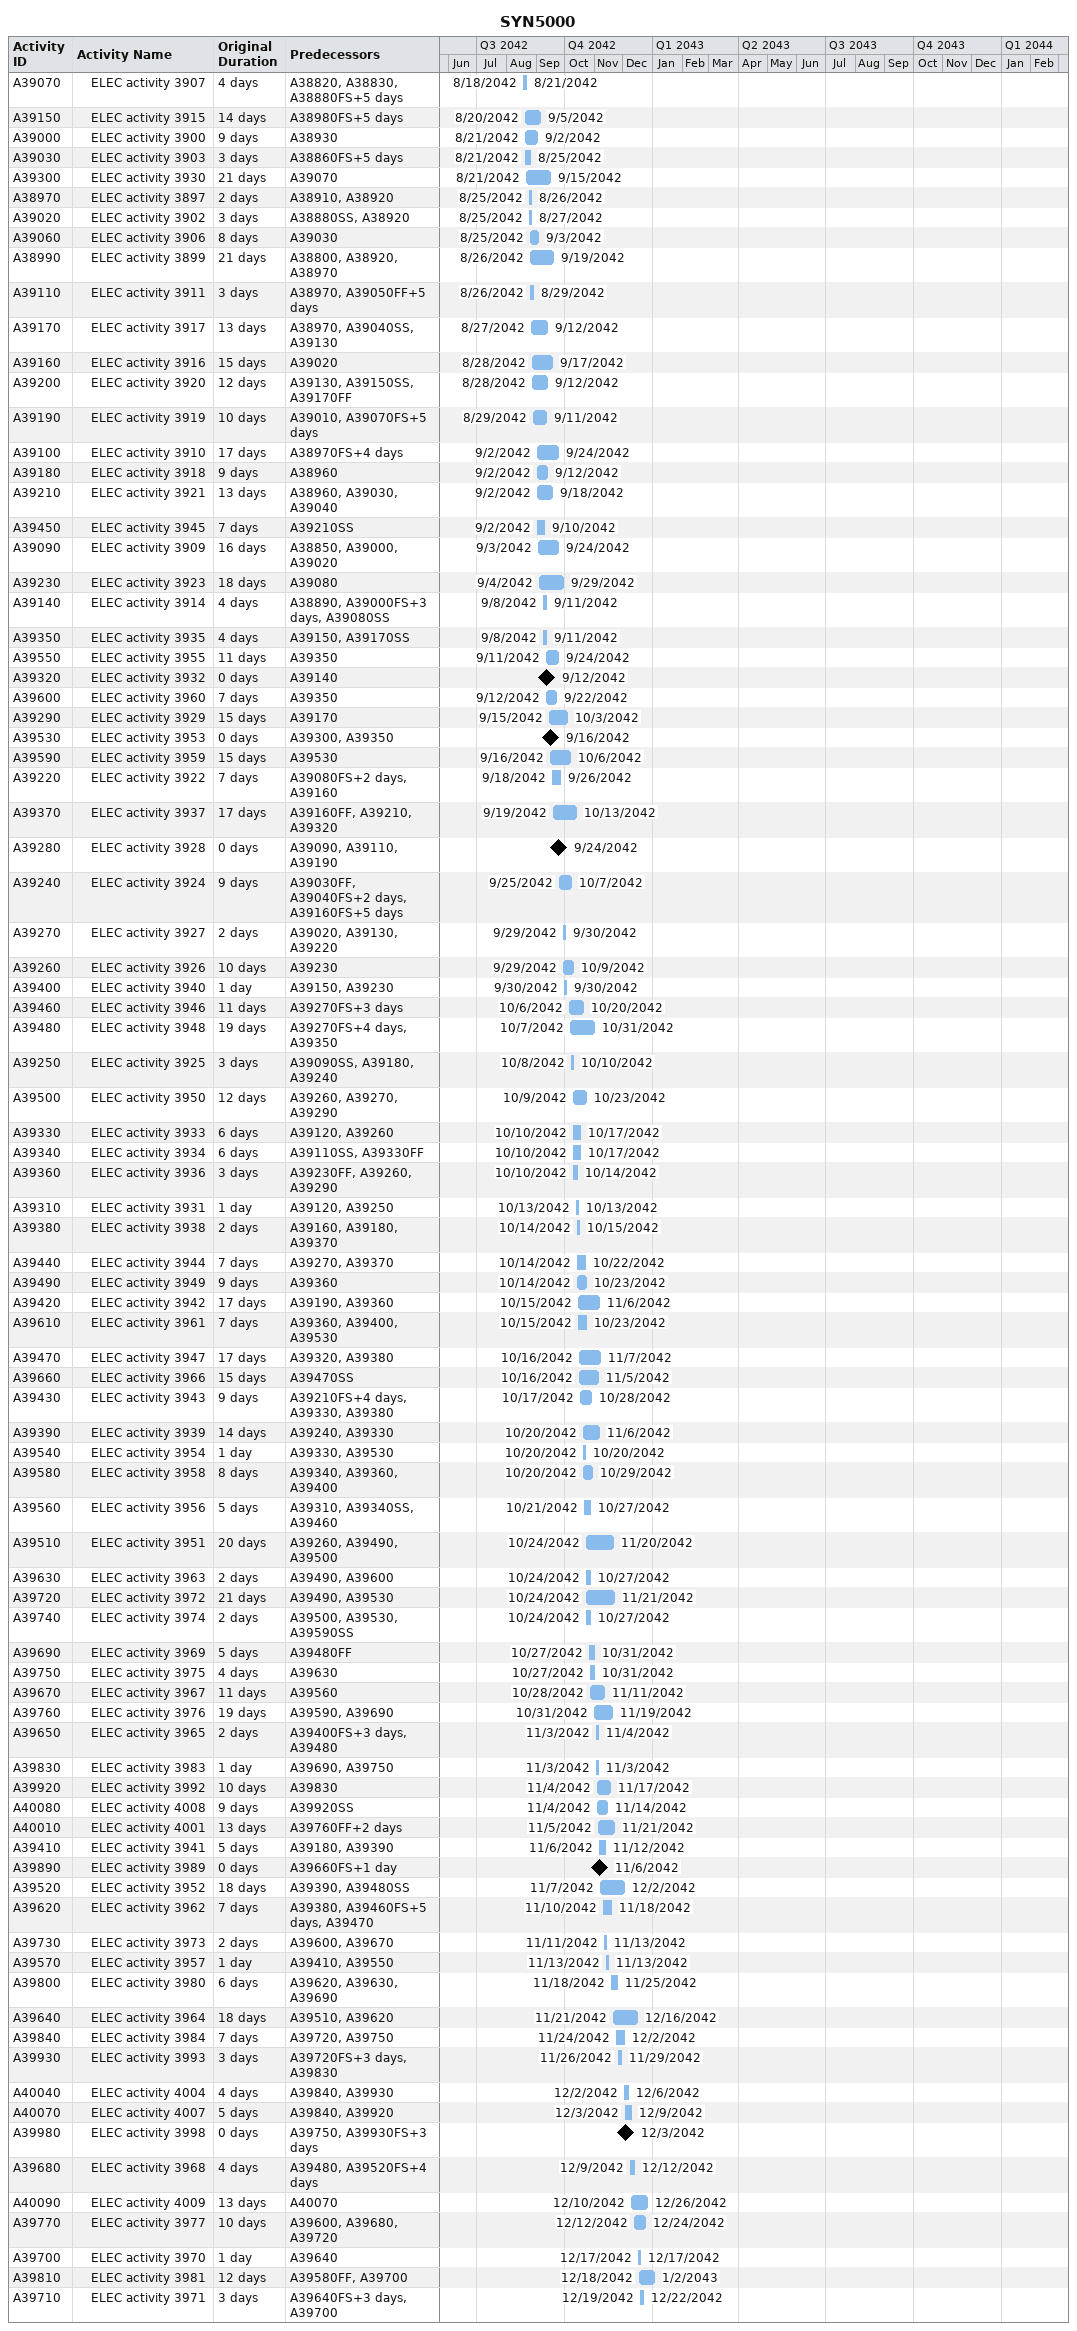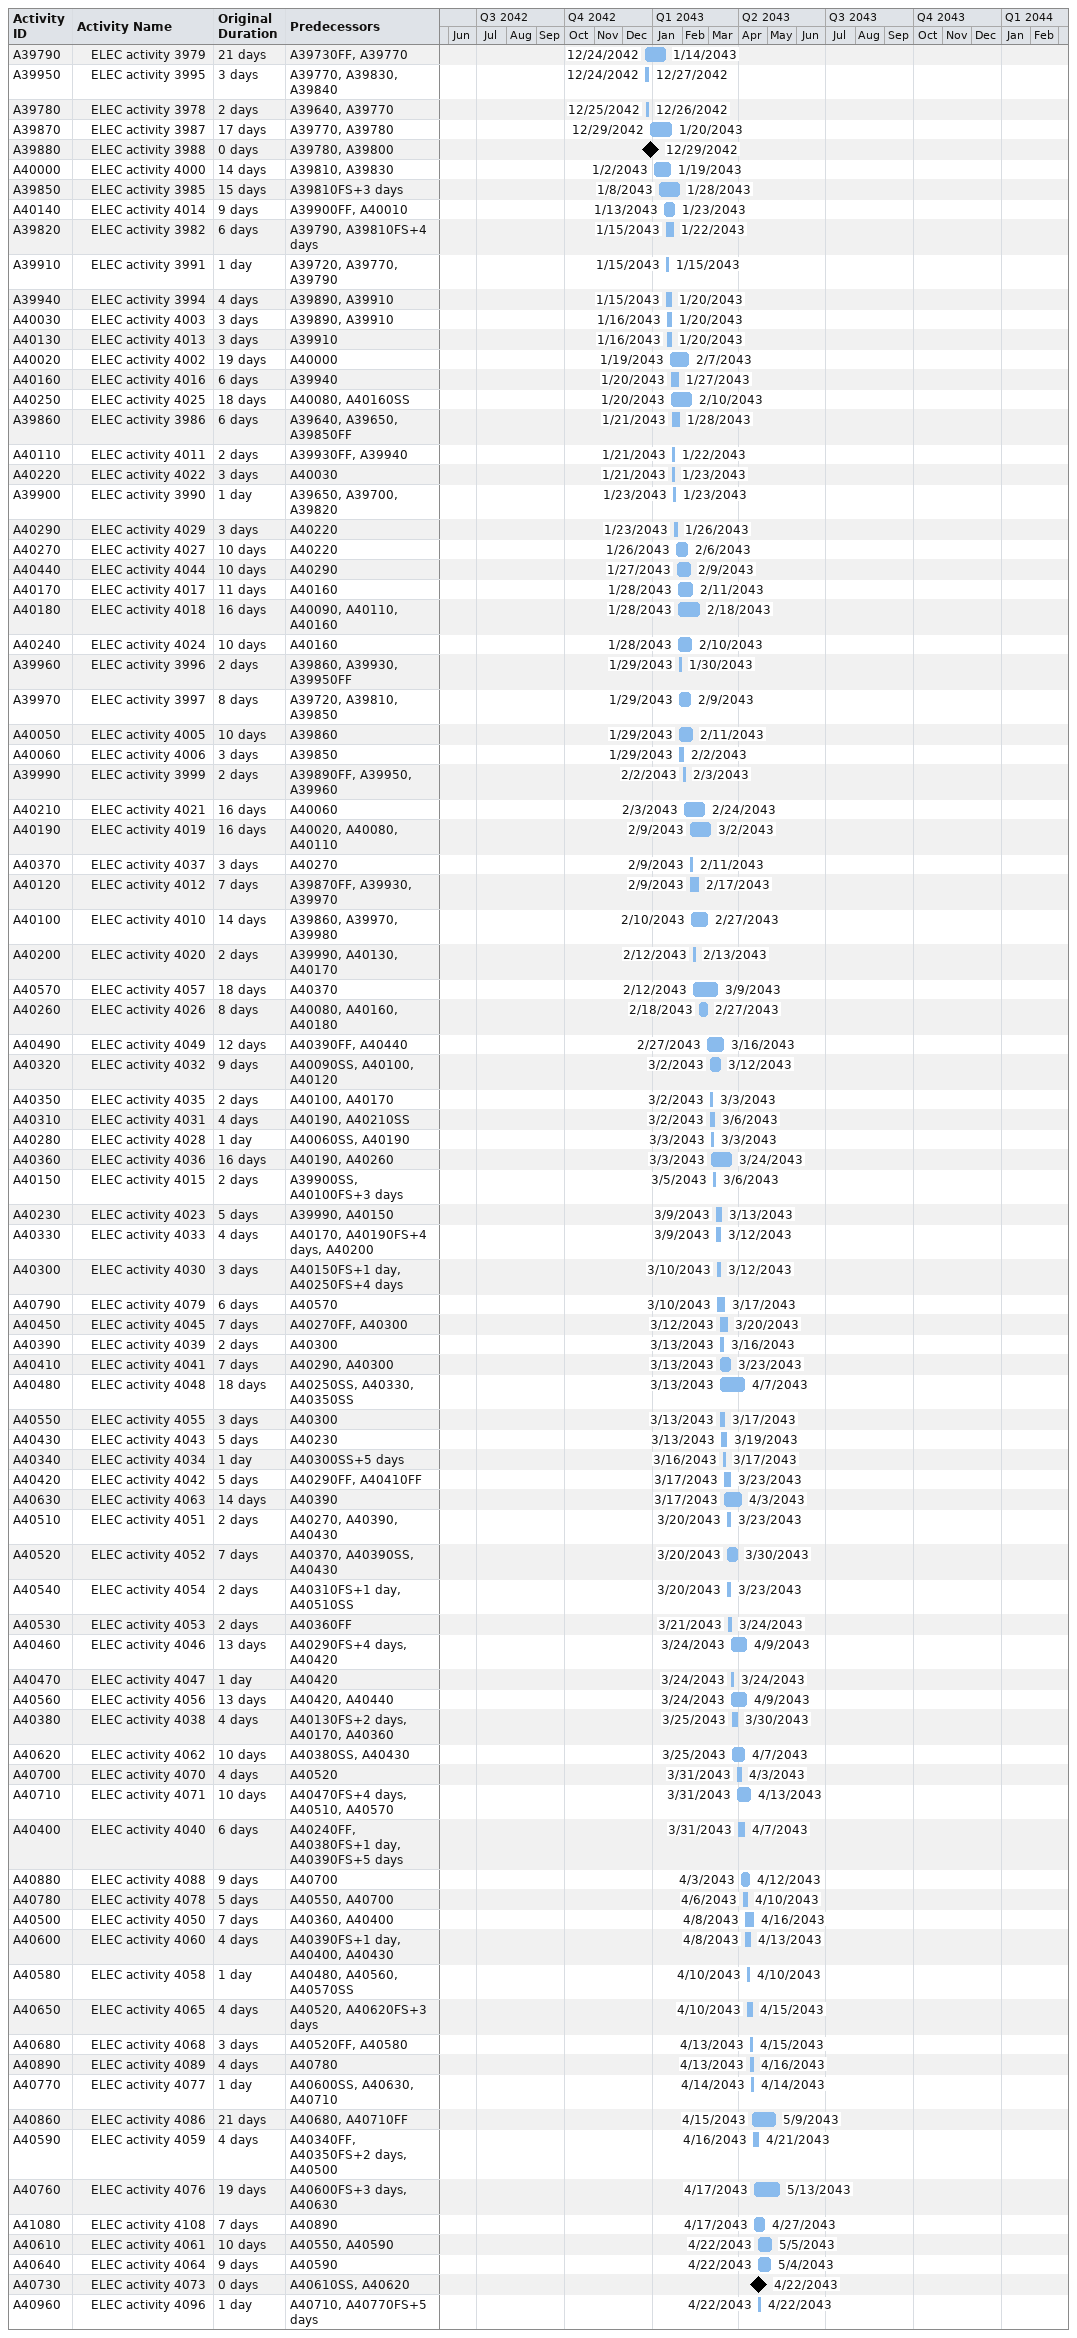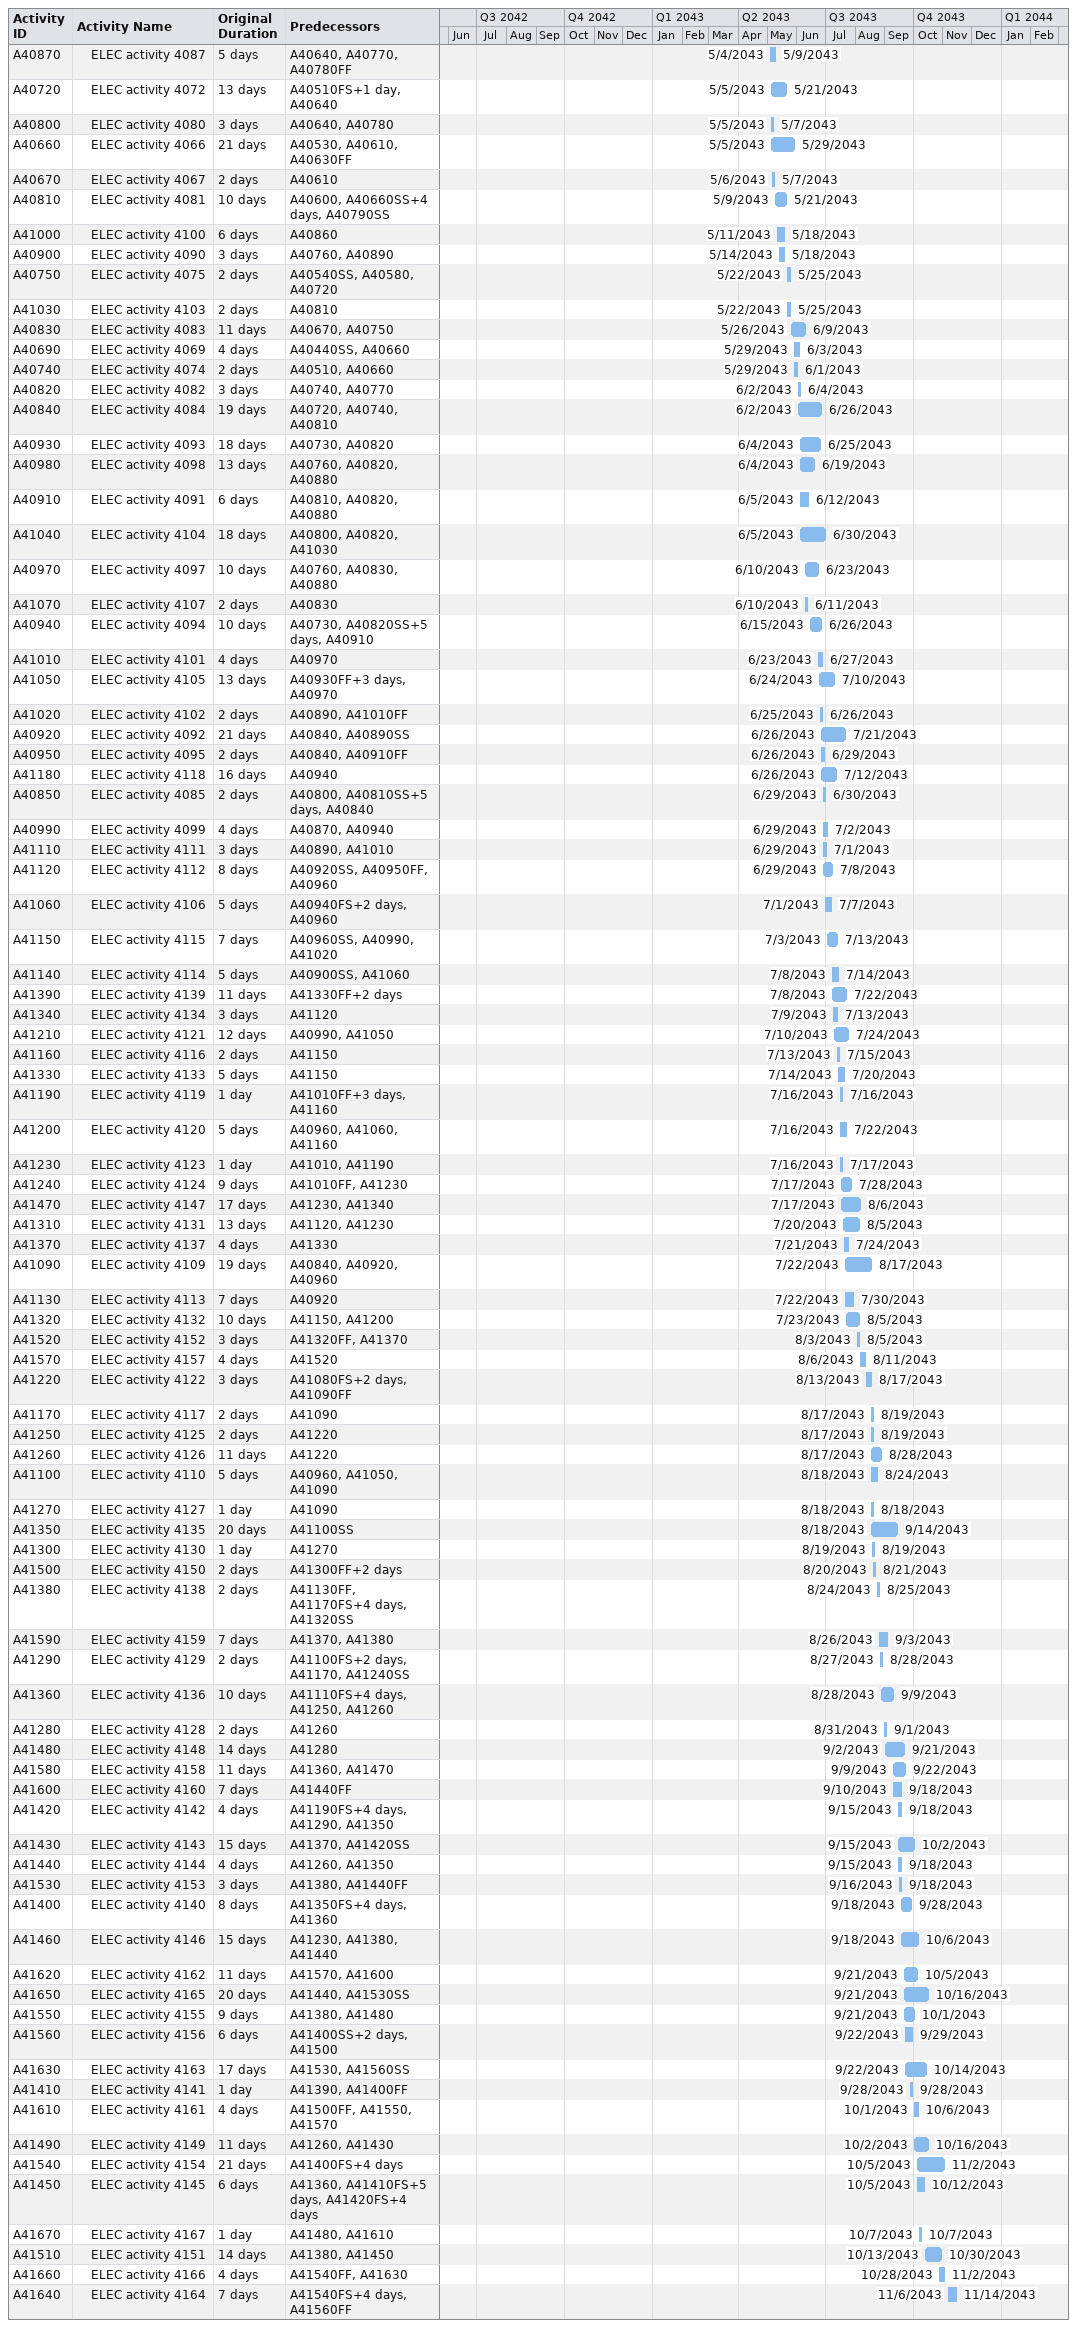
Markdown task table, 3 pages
SYN5000

| ID | Level | Task | Original duration | Start | Finish | Predecessors |
|---|---|---|---|---|---|---|
| A39070 | 2 | ELEC activity 3907 | 4d | 2042-08-18 | 2042-08-21 | A38820, A38830, A38880FS+5d |
| A39150 | 2 | ELEC activity 3915 | 14d | 2042-08-20 | 2042-09-05 | A38980FS+5d |
| A39000 | 2 | ELEC activity 3900 | 9d | 2042-08-21 | 2042-09-02 | A38930 |
| A39030 | 2 | ELEC activity 3903 | 3d | 2042-08-21 | 2042-08-25 | A38860FS+5d |
| A39300 | 2 | ELEC activity 3930 | 21d | 2042-08-21 | 2042-09-15 | A39070 |
| A38970 | 2 | ELEC activity 3897 | 2d | 2042-08-25 | 2042-08-26 | A38910, A38920 |
| A39020 | 2 | ELEC activity 3902 | 3d | 2042-08-25 | 2042-08-27 | A38880SS, A38920 |
| A39060 | 2 | ELEC activity 3906 | 8d | 2042-08-25 | 2042-09-03 | A39030 |
| A38990 | 2 | ELEC activity 3899 | 21d | 2042-08-26 | 2042-09-19 | A38800, A38920, A38970 |
| A39110 | 2 | ELEC activity 3911 | 3d | 2042-08-26 | 2042-08-29 | A38970, A39050FF+5d |
| A39170 | 2 | ELEC activity 3917 | 13d | 2042-08-27 | 2042-09-12 | A38970, A39040SS, A39130 |
| A39160 | 2 | ELEC activity 3916 | 15d | 2042-08-28 | 2042-09-17 | A39020 |
| A39200 | 2 | ELEC activity 3920 | 12d | 2042-08-28 | 2042-09-12 | A39130, A39150SS, A39170FF |
| A39190 | 2 | ELEC activity 3919 | 10d | 2042-08-29 | 2042-09-11 | A39010, A39070FS+5d |
| A39100 | 2 | ELEC activity 3910 | 17d | 2042-09-02 | 2042-09-24 | A38970FS+4d |
| A39180 | 2 | ELEC activity 3918 | 9d | 2042-09-02 | 2042-09-12 | A38960 |
| A39210 | 2 | ELEC activity 3921 | 13d | 2042-09-02 | 2042-09-18 | A38960, A39030, A39040 |
| A39450 | 2 | ELEC activity 3945 | 7d | 2042-09-02 | 2042-09-10 | A39210SS |
| A39090 | 2 | ELEC activity 3909 | 16d | 2042-09-03 | 2042-09-24 | A38850, A39000, A39020 |
| A39230 | 2 | ELEC activity 3923 | 18d | 2042-09-04 | 2042-09-29 | A39080 |
| A39140 | 2 | ELEC activity 3914 | 4d | 2042-09-08 | 2042-09-11 | A38890, A39000FS+3d, A39080SS |
| A39350 | 2 | ELEC activity 3935 | 4d | 2042-09-08 | 2042-09-11 | A39150, A39170SS |
| A39550 | 2 | ELEC activity 3955 | 11d | 2042-09-11 | 2042-09-24 | A39350 |
| A39320 | 2 | ELEC activity 3932 | 0d | 2042-09-12 | 2042-09-12 | A39140 |
| A39600 | 2 | ELEC activity 3960 | 7d | 2042-09-12 | 2042-09-22 | A39350 |
| A39290 | 2 | ELEC activity 3929 | 15d | 2042-09-15 | 2042-10-03 | A39170 |
| A39530 | 2 | ELEC activity 3953 | 0d | 2042-09-16 | 2042-09-16 | A39300, A39350 |
| A39590 | 2 | ELEC activity 3959 | 15d | 2042-09-16 | 2042-10-06 | A39530 |
| A39220 | 2 | ELEC activity 3922 | 7d | 2042-09-18 | 2042-09-26 | A39080FS+2d, A39160 |
| A39370 | 2 | ELEC activity 3937 | 17d | 2042-09-19 | 2042-10-13 | A39160FF, A39210, A39320 |
| A39280 | 2 | ELEC activity 3928 | 0d | 2042-09-24 | 2042-09-24 | A39090, A39110, A39190 |
| A39240 | 2 | ELEC activity 3924 | 9d | 2042-09-25 | 2042-10-07 | A39030FF, A39040FS+2d, A39160FS+5d |
| A39270 | 2 | ELEC activity 3927 | 2d | 2042-09-29 | 2042-09-30 | A39020, A39130, A39220 |
| A39260 | 2 | ELEC activity 3926 | 10d | 2042-09-29 | 2042-10-09 | A39230 |
| A39400 | 2 | ELEC activity 3940 | 1d | 2042-09-30 | 2042-09-30 | A39150, A39230 |
| A39460 | 2 | ELEC activity 3946 | 11d | 2042-10-06 | 2042-10-20 | A39270FS+3d |
| A39480 | 2 | ELEC activity 3948 | 19d | 2042-10-07 | 2042-10-31 | A39270FS+4d, A39350 |
| A39250 | 2 | ELEC activity 3925 | 3d | 2042-10-08 | 2042-10-10 | A39090SS, A39180, A39240 |
| A39500 | 2 | ELEC activity 3950 | 12d | 2042-10-09 | 2042-10-23 | A39260, A39270, A39290 |
| A39330 | 2 | ELEC activity 3933 | 6d | 2042-10-10 | 2042-10-17 | A39120, A39260 |
| A39340 | 2 | ELEC activity 3934 | 6d | 2042-10-10 | 2042-10-17 | A39110SS, A39330FF |
| A39360 | 2 | ELEC activity 3936 | 3d | 2042-10-10 | 2042-10-14 | A39230FF, A39260, A39290 |
| A39310 | 2 | ELEC activity 3931 | 1d | 2042-10-13 | 2042-10-13 | A39120, A39250 |
| A39380 | 2 | ELEC activity 3938 | 2d | 2042-10-14 | 2042-10-15 | A39160, A39180, A39370 |
| A39440 | 2 | ELEC activity 3944 | 7d | 2042-10-14 | 2042-10-22 | A39270, A39370 |
| A39490 | 2 | ELEC activity 3949 | 9d | 2042-10-14 | 2042-10-23 | A39360 |
| A39420 | 2 | ELEC activity 3942 | 17d | 2042-10-15 | 2042-11-06 | A39190, A39360 |
| A39610 | 2 | ELEC activity 3961 | 7d | 2042-10-15 | 2042-10-23 | A39360, A39400, A39530 |
| A39470 | 2 | ELEC activity 3947 | 17d | 2042-10-16 | 2042-11-07 | A39320, A39380 |
| A39660 | 2 | ELEC activity 3966 | 15d | 2042-10-16 | 2042-11-05 | A39470SS |
| A39430 | 2 | ELEC activity 3943 | 9d | 2042-10-17 | 2042-10-28 | A39210FS+4d, A39330, A39380 |
| A39390 | 2 | ELEC activity 3939 | 14d | 2042-10-20 | 2042-11-06 | A39240, A39330 |
| A39540 | 2 | ELEC activity 3954 | 1d | 2042-10-20 | 2042-10-20 | A39330, A39530 |
| A39580 | 2 | ELEC activity 3958 | 8d | 2042-10-20 | 2042-10-29 | A39340, A39360, A39400 |
| A39560 | 2 | ELEC activity 3956 | 5d | 2042-10-21 | 2042-10-27 | A39310, A39340SS, A39460 |
| A39510 | 2 | ELEC activity 3951 | 20d | 2042-10-24 | 2042-11-20 | A39260, A39490, A39500 |
| A39630 | 2 | ELEC activity 3963 | 2d | 2042-10-24 | 2042-10-27 | A39490, A39600 |
| A39720 | 2 | ELEC activity 3972 | 21d | 2042-10-24 | 2042-11-21 | A39490, A39530 |
| A39740 | 2 | ELEC activity 3974 | 2d | 2042-10-24 | 2042-10-27 | A39500, A39530, A39590SS |
| A39690 | 2 | ELEC activity 3969 | 5d | 2042-10-27 | 2042-10-31 | A39480FF |
| A39750 | 2 | ELEC activity 3975 | 4d | 2042-10-27 | 2042-10-31 | A39630 |
| A39670 | 2 | ELEC activity 3967 | 11d | 2042-10-28 | 2042-11-11 | A39560 |
| A39760 | 2 | ELEC activity 3976 | 19d | 2042-10-31 | 2042-11-19 | A39590, A39690 |
| A39650 | 2 | ELEC activity 3965 | 2d | 2042-11-03 | 2042-11-04 | A39400FS+3d, A39480 |
| A39830 | 2 | ELEC activity 3983 | 1d | 2042-11-03 | 2042-11-03 | A39690, A39750 |
| A39920 | 2 | ELEC activity 3992 | 10d | 2042-11-04 | 2042-11-17 | A39830 |
| A40080 | 2 | ELEC activity 4008 | 9d | 2042-11-04 | 2042-11-14 | A39920SS |
| A40010 | 2 | ELEC activity 4001 | 13d | 2042-11-05 | 2042-11-21 | A39760FF+2d |
| A39410 | 2 | ELEC activity 3941 | 5d | 2042-11-06 | 2042-11-12 | A39180, A39390 |
| A39890 | 2 | ELEC activity 3989 | 0d | 2042-11-06 | 2042-11-06 | A39660FS+1d |
| A39520 | 2 | ELEC activity 3952 | 18d | 2042-11-07 | 2042-12-02 | A39390, A39480SS |
| A39620 | 2 | ELEC activity 3962 | 7d | 2042-11-10 | 2042-11-18 | A39380, A39460FS+5d, A39470 |
| A39730 | 2 | ELEC activity 3973 | 2d | 2042-11-11 | 2042-11-13 | A39600, A39670 |
| A39570 | 2 | ELEC activity 3957 | 1d | 2042-11-13 | 2042-11-13 | A39410, A39550 |
| A39800 | 2 | ELEC activity 3980 | 6d | 2042-11-18 | 2042-11-25 | A39620, A39630, A39690 |
| A39640 | 2 | ELEC activity 3964 | 18d | 2042-11-21 | 2042-12-16 | A39510, A39620 |
| A39840 | 2 | ELEC activity 3984 | 7d | 2042-11-24 | 2042-12-02 | A39720, A39750 |
| A39930 | 2 | ELEC activity 3993 | 3d | 2042-11-26 | 2042-11-29 | A39720FS+3d, A39830 |
| A40040 | 2 | ELEC activity 4004 | 4d | 2042-12-02 | 2042-12-06 | A39840, A39930 |
| A40070 | 2 | ELEC activity 4007 | 5d | 2042-12-03 | 2042-12-09 | A39840, A39920 |
| A39980 | 2 | ELEC activity 3998 | 0d | 2042-12-03 | 2042-12-03 | A39750, A39930FS+3d |
| A39680 | 2 | ELEC activity 3968 | 4d | 2042-12-09 | 2042-12-12 | A39480, A39520FS+4d |
| A40090 | 2 | ELEC activity 4009 | 13d | 2042-12-10 | 2042-12-26 | A40070 |
| A39770 | 2 | ELEC activity 3977 | 10d | 2042-12-12 | 2042-12-24 | A39600, A39680, A39720 |
| A39700 | 2 | ELEC activity 3970 | 1d | 2042-12-17 | 2042-12-17 | A39640 |
| A39810 | 2 | ELEC activity 3981 | 12d | 2042-12-18 | 2043-01-02 | A39580FF, A39700 |
| A39710 | 2 | ELEC activity 3971 | 3d | 2042-12-19 | 2042-12-22 | A39640FS+3d, A39700 |
| A39790 | 2 | ELEC activity 3979 | 21d | 2042-12-24 | 2043-01-14 | A39730FF, A39770 |
| A39950 | 2 | ELEC activity 3995 | 3d | 2042-12-24 | 2042-12-27 | A39770, A39830, A39840 |
| A39780 | 2 | ELEC activity 3978 | 2d | 2042-12-25 | 2042-12-26 | A39640, A39770 |
| A39870 | 2 | ELEC activity 3987 | 17d | 2042-12-29 | 2043-01-20 | A39770, A39780 |
| A39880 | 2 | ELEC activity 3988 | 0d | 2042-12-29 | 2042-12-29 | A39780, A39800 |
| A40000 | 2 | ELEC activity 4000 | 14d | 2043-01-02 | 2043-01-19 | A39810, A39830 |
| A39850 | 2 | ELEC activity 3985 | 15d | 2043-01-08 | 2043-01-28 | A39810FS+3d |
| A40140 | 2 | ELEC activity 4014 | 9d | 2043-01-13 | 2043-01-23 | A39900FF, A40010 |
| A39820 | 2 | ELEC activity 3982 | 6d | 2043-01-15 | 2043-01-22 | A39790, A39810FS+4d |
| A39910 | 2 | ELEC activity 3991 | 1d | 2043-01-15 | 2043-01-15 | A39720, A39770, A39790 |
| A39940 | 2 | ELEC activity 3994 | 4d | 2043-01-15 | 2043-01-20 | A39890, A39910 |
| A40030 | 2 | ELEC activity 4003 | 3d | 2043-01-16 | 2043-01-20 | A39890, A39910 |
| A40130 | 2 | ELEC activity 4013 | 3d | 2043-01-16 | 2043-01-20 | A39910 |
| A40020 | 2 | ELEC activity 4002 | 19d | 2043-01-19 | 2043-02-07 | A40000 |
| A40160 | 2 | ELEC activity 4016 | 6d | 2043-01-20 | 2043-01-27 | A39940 |
| A40250 | 2 | ELEC activity 4025 | 18d | 2043-01-20 | 2043-02-10 | A40080, A40160SS |
| A39860 | 2 | ELEC activity 3986 | 6d | 2043-01-21 | 2043-01-28 | A39640, A39650, A39850FF |
| A40110 | 2 | ELEC activity 4011 | 2d | 2043-01-21 | 2043-01-22 | A39930FF, A39940 |
| A40220 | 2 | ELEC activity 4022 | 3d | 2043-01-21 | 2043-01-23 | A40030 |
| A39900 | 2 | ELEC activity 3990 | 1d | 2043-01-23 | 2043-01-23 | A39650, A39700, A39820 |
| A40290 | 2 | ELEC activity 4029 | 3d | 2043-01-23 | 2043-01-26 | A40220 |
| A40270 | 2 | ELEC activity 4027 | 10d | 2043-01-26 | 2043-02-06 | A40220 |
| A40440 | 2 | ELEC activity 4044 | 10d | 2043-01-27 | 2043-02-09 | A40290 |
| A40170 | 2 | ELEC activity 4017 | 11d | 2043-01-28 | 2043-02-11 | A40160 |
| A40180 | 2 | ELEC activity 4018 | 16d | 2043-01-28 | 2043-02-18 | A40090, A40110, A40160 |
| A40240 | 2 | ELEC activity 4024 | 10d | 2043-01-28 | 2043-02-10 | A40160 |
| A39960 | 2 | ELEC activity 3996 | 2d | 2043-01-29 | 2043-01-30 | A39860, A39930, A39950FF |
| A39970 | 2 | ELEC activity 3997 | 8d | 2043-01-29 | 2043-02-09 | A39720, A39810, A39850 |
| A40050 | 2 | ELEC activity 4005 | 10d | 2043-01-29 | 2043-02-11 | A39860 |
| A40060 | 2 | ELEC activity 4006 | 3d | 2043-01-29 | 2043-02-02 | A39850 |
| A39990 | 2 | ELEC activity 3999 | 2d | 2043-02-02 | 2043-02-03 | A39890FF, A39950, A39960 |
| A40210 | 2 | ELEC activity 4021 | 16d | 2043-02-03 | 2043-02-24 | A40060 |
| A40190 | 2 | ELEC activity 4019 | 16d | 2043-02-09 | 2043-03-02 | A40020, A40080, A40110 |
| A40370 | 2 | ELEC activity 4037 | 3d | 2043-02-09 | 2043-02-11 | A40270 |
| A40120 | 2 | ELEC activity 4012 | 7d | 2043-02-09 | 2043-02-17 | A39870FF, A39930, A39970 |
| A40100 | 2 | ELEC activity 4010 | 14d | 2043-02-10 | 2043-02-27 | A39860, A39970, A39980 |
| A40200 | 2 | ELEC activity 4020 | 2d | 2043-02-12 | 2043-02-13 | A39990, A40130, A40170 |
| A40570 | 2 | ELEC activity 4057 | 18d | 2043-02-12 | 2043-03-09 | A40370 |
| A40260 | 2 | ELEC activity 4026 | 8d | 2043-02-18 | 2043-02-27 | A40080, A40160, A40180 |
| A40490 | 2 | ELEC activity 4049 | 12d | 2043-02-27 | 2043-03-16 | A40390FF, A40440 |
| A40320 | 2 | ELEC activity 4032 | 9d | 2043-03-02 | 2043-03-12 | A40090SS, A40100, A40120 |
| A40350 | 2 | ELEC activity 4035 | 2d | 2043-03-02 | 2043-03-03 | A40100, A40170 |
| A40310 | 2 | ELEC activity 4031 | 4d | 2043-03-02 | 2043-03-06 | A40190, A40210SS |
| A40280 | 2 | ELEC activity 4028 | 1d | 2043-03-03 | 2043-03-03 | A40060SS, A40190 |
| A40360 | 2 | ELEC activity 4036 | 16d | 2043-03-03 | 2043-03-24 | A40190, A40260 |
| A40150 | 2 | ELEC activity 4015 | 2d | 2043-03-05 | 2043-03-06 | A39900SS, A40100FS+3d |
| A40230 | 2 | ELEC activity 4023 | 5d | 2043-03-09 | 2043-03-13 | A39990, A40150 |
| A40330 | 2 | ELEC activity 4033 | 4d | 2043-03-09 | 2043-03-12 | A40170, A40190FS+4d, A40200 |
| A40300 | 2 | ELEC activity 4030 | 3d | 2043-03-10 | 2043-03-12 | A40150FS+1d, A40250FS+4d |
| A40790 | 2 | ELEC activity 4079 | 6d | 2043-03-10 | 2043-03-17 | A40570 |
| A40450 | 2 | ELEC activity 4045 | 7d | 2043-03-12 | 2043-03-20 | A40270FF, A40300 |
| A40390 | 2 | ELEC activity 4039 | 2d | 2043-03-13 | 2043-03-16 | A40300 |
| A40410 | 2 | ELEC activity 4041 | 7d | 2043-03-13 | 2043-03-23 | A40290, A40300 |
| A40480 | 2 | ELEC activity 4048 | 18d | 2043-03-13 | 2043-04-07 | A40250SS, A40330, A40350SS |
| A40550 | 2 | ELEC activity 4055 | 3d | 2043-03-13 | 2043-03-17 | A40300 |
| A40430 | 2 | ELEC activity 4043 | 5d | 2043-03-13 | 2043-03-19 | A40230 |
| A40340 | 2 | ELEC activity 4034 | 1d | 2043-03-16 | 2043-03-17 | A40300SS+5d |
| A40420 | 2 | ELEC activity 4042 | 5d | 2043-03-17 | 2043-03-23 | A40290FF, A40410FF |
| A40630 | 2 | ELEC activity 4063 | 14d | 2043-03-17 | 2043-04-03 | A40390 |
| A40510 | 2 | ELEC activity 4051 | 2d | 2043-03-20 | 2043-03-23 | A40270, A40390, A40430 |
| A40520 | 2 | ELEC activity 4052 | 7d | 2043-03-20 | 2043-03-30 | A40370, A40390SS, A40430 |
| A40540 | 2 | ELEC activity 4054 | 2d | 2043-03-20 | 2043-03-23 | A40310FS+1d, A40510SS |
| A40530 | 2 | ELEC activity 4053 | 2d | 2043-03-21 | 2043-03-24 | A40360FF |
| A40460 | 2 | ELEC activity 4046 | 13d | 2043-03-24 | 2043-04-09 | A40290FS+4d, A40420 |
| A40470 | 2 | ELEC activity 4047 | 1d | 2043-03-24 | 2043-03-24 | A40420 |
| A40560 | 2 | ELEC activity 4056 | 13d | 2043-03-24 | 2043-04-09 | A40420, A40440 |
| A40380 | 2 | ELEC activity 4038 | 4d | 2043-03-25 | 2043-03-30 | A40130FS+2d, A40170, A40360 |
| A40620 | 2 | ELEC activity 4062 | 10d | 2043-03-25 | 2043-04-07 | A40380SS, A40430 |
| A40700 | 2 | ELEC activity 4070 | 4d | 2043-03-31 | 2043-04-03 | A40520 |
| A40710 | 2 | ELEC activity 4071 | 10d | 2043-03-31 | 2043-04-13 | A40470FS+4d, A40510, A40570 |
| A40400 | 2 | ELEC activity 4040 | 6d | 2043-03-31 | 2043-04-07 | A40240FF, A40380FS+1d, A40390FS+5d |
| A40880 | 2 | ELEC activity 4088 | 9d | 2043-04-03 | 2043-04-12 | A40700 |
| A40780 | 2 | ELEC activity 4078 | 5d | 2043-04-06 | 2043-04-10 | A40550, A40700 |
| A40500 | 2 | ELEC activity 4050 | 7d | 2043-04-08 | 2043-04-16 | A40360, A40400 |
| A40600 | 2 | ELEC activity 4060 | 4d | 2043-04-08 | 2043-04-13 | A40390FS+1d, A40400, A40430 |
| A40580 | 2 | ELEC activity 4058 | 1d | 2043-04-10 | 2043-04-10 | A40480, A40560, A40570SS |
| A40650 | 2 | ELEC activity 4065 | 4d | 2043-04-10 | 2043-04-15 | A40520, A40620FS+3d |
| A40680 | 2 | ELEC activity 4068 | 3d | 2043-04-13 | 2043-04-15 | A40520FF, A40580 |
| A40890 | 2 | ELEC activity 4089 | 4d | 2043-04-13 | 2043-04-16 | A40780 |
| A40770 | 2 | ELEC activity 4077 | 1d | 2043-04-14 | 2043-04-14 | A40600SS, A40630, A40710 |
| A40860 | 2 | ELEC activity 4086 | 21d | 2043-04-15 | 2043-05-09 | A40680, A40710FF |
| A40590 | 2 | ELEC activity 4059 | 4d | 2043-04-16 | 2043-04-21 | A40340FF, A40350FS+2d, A40500 |
| A40760 | 2 | ELEC activity 4076 | 19d | 2043-04-17 | 2043-05-13 | A40600FS+3d, A40630 |
| A41080 | 2 | ELEC activity 4108 | 7d | 2043-04-17 | 2043-04-27 | A40890 |
| A40610 | 2 | ELEC activity 4061 | 10d | 2043-04-22 | 2043-05-05 | A40550, A40590 |
| A40640 | 2 | ELEC activity 4064 | 9d | 2043-04-22 | 2043-05-04 | A40590 |
| A40730 | 2 | ELEC activity 4073 | 0d | 2043-04-22 | 2043-04-22 | A40610SS, A40620 |
| A40960 | 2 | ELEC activity 4096 | 1d | 2043-04-22 | 2043-04-22 | A40710, A40770FS+5d |
| A40870 | 2 | ELEC activity 4087 | 5d | 2043-05-04 | 2043-05-09 | A40640, A40770, A40780FF |
| A40720 | 2 | ELEC activity 4072 | 13d | 2043-05-05 | 2043-05-21 | A40510FS+1d, A40640 |
| A40800 | 2 | ELEC activity 4080 | 3d | 2043-05-05 | 2043-05-07 | A40640, A40780 |
| A40660 | 2 | ELEC activity 4066 | 21d | 2043-05-05 | 2043-05-29 | A40530, A40610, A40630FF |
| A40670 | 2 | ELEC activity 4067 | 2d | 2043-05-06 | 2043-05-07 | A40610 |
| A40810 | 2 | ELEC activity 4081 | 10d | 2043-05-09 | 2043-05-21 | A40600, A40660SS+4d, A40790SS |
| A41000 | 2 | ELEC activity 4100 | 6d | 2043-05-11 | 2043-05-18 | A40860 |
| A40900 | 2 | ELEC activity 4090 | 3d | 2043-05-14 | 2043-05-18 | A40760, A40890 |
| A40750 | 2 | ELEC activity 4075 | 2d | 2043-05-22 | 2043-05-25 | A40540SS, A40580, A40720 |
| A41030 | 2 | ELEC activity 4103 | 2d | 2043-05-22 | 2043-05-25 | A40810 |
| A40830 | 2 | ELEC activity 4083 | 11d | 2043-05-26 | 2043-06-09 | A40670, A40750 |
| A40690 | 2 | ELEC activity 4069 | 4d | 2043-05-29 | 2043-06-03 | A40440SS, A40660 |
| A40740 | 2 | ELEC activity 4074 | 2d | 2043-05-29 | 2043-06-01 | A40510, A40660 |
| A40820 | 2 | ELEC activity 4082 | 3d | 2043-06-02 | 2043-06-04 | A40740, A40770 |
| A40840 | 2 | ELEC activity 4084 | 19d | 2043-06-02 | 2043-06-26 | A40720, A40740, A40810 |
| A40930 | 2 | ELEC activity 4093 | 18d | 2043-06-04 | 2043-06-25 | A40730, A40820 |
| A40980 | 2 | ELEC activity 4098 | 13d | 2043-06-04 | 2043-06-19 | A40760, A40820, A40880 |
| A40910 | 2 | ELEC activity 4091 | 6d | 2043-06-05 | 2043-06-12 | A40810, A40820, A40880 |
| A41040 | 2 | ELEC activity 4104 | 18d | 2043-06-05 | 2043-06-30 | A40800, A40820, A41030 |
| A40970 | 2 | ELEC activity 4097 | 10d | 2043-06-10 | 2043-06-23 | A40760, A40830, A40880 |
| A41070 | 2 | ELEC activity 4107 | 2d | 2043-06-10 | 2043-06-11 | A40830 |
| A40940 | 2 | ELEC activity 4094 | 10d | 2043-06-15 | 2043-06-26 | A40730, A40820SS+5d, A40910 |
| A41010 | 2 | ELEC activity 4101 | 4d | 2043-06-23 | 2043-06-27 | A40970 |
| A41050 | 2 | ELEC activity 4105 | 13d | 2043-06-24 | 2043-07-10 | A40930FF+3d, A40970 |
| A41020 | 2 | ELEC activity 4102 | 2d | 2043-06-25 | 2043-06-26 | A40890, A41010FF |
| A40920 | 2 | ELEC activity 4092 | 21d | 2043-06-26 | 2043-07-21 | A40840, A40890SS |
| A40950 | 2 | ELEC activity 4095 | 2d | 2043-06-26 | 2043-06-29 | A40840, A40910FF |
| A41180 | 2 | ELEC activity 4118 | 16d | 2043-06-26 | 2043-07-12 | A40940 |
| A40850 | 2 | ELEC activity 4085 | 2d | 2043-06-29 | 2043-06-30 | A40800, A40810SS+5d, A40840 |
| A40990 | 2 | ELEC activity 4099 | 4d | 2043-06-29 | 2043-07-02 | A40870, A40940 |
| A41110 | 2 | ELEC activity 4111 | 3d | 2043-06-29 | 2043-07-01 | A40890, A41010 |
| A41120 | 2 | ELEC activity 4112 | 8d | 2043-06-29 | 2043-07-08 | A40920SS, A40950FF, A40960 |
| A41060 | 2 | ELEC activity 4106 | 5d | 2043-07-01 | 2043-07-07 | A40940FS+2d, A40960 |
| A41150 | 2 | ELEC activity 4115 | 7d | 2043-07-03 | 2043-07-13 | A40960SS, A40990, A41020 |
| A41140 | 2 | ELEC activity 4114 | 5d | 2043-07-08 | 2043-07-14 | A40900SS, A41060 |
| A41390 | 2 | ELEC activity 4139 | 11d | 2043-07-08 | 2043-07-22 | A41330FF+2d |
| A41340 | 2 | ELEC activity 4134 | 3d | 2043-07-09 | 2043-07-13 | A41120 |
| A41210 | 2 | ELEC activity 4121 | 12d | 2043-07-10 | 2043-07-24 | A40990, A41050 |
| A41160 | 2 | ELEC activity 4116 | 2d | 2043-07-13 | 2043-07-15 | A41150 |
| A41330 | 2 | ELEC activity 4133 | 5d | 2043-07-14 | 2043-07-20 | A41150 |
| A41190 | 2 | ELEC activity 4119 | 1d | 2043-07-16 | 2043-07-16 | A41010FF+3d, A41160 |
| A41200 | 2 | ELEC activity 4120 | 5d | 2043-07-16 | 2043-07-22 | A40960, A41060, A41160 |
| A41230 | 2 | ELEC activity 4123 | 1d | 2043-07-16 | 2043-07-17 | A41010, A41190 |
| A41240 | 2 | ELEC activity 4124 | 9d | 2043-07-17 | 2043-07-28 | A41010FF, A41230 |
| A41470 | 2 | ELEC activity 4147 | 17d | 2043-07-17 | 2043-08-06 | A41230, A41340 |
| A41310 | 2 | ELEC activity 4131 | 13d | 2043-07-20 | 2043-08-05 | A41120, A41230 |
| A41370 | 2 | ELEC activity 4137 | 4d | 2043-07-21 | 2043-07-24 | A41330 |
| A41090 | 2 | ELEC activity 4109 | 19d | 2043-07-22 | 2043-08-17 | A40840, A40920, A40960 |
| A41130 | 2 | ELEC activity 4113 | 7d | 2043-07-22 | 2043-07-30 | A40920 |
| A41320 | 2 | ELEC activity 4132 | 10d | 2043-07-23 | 2043-08-05 | A41150, A41200 |
| A41520 | 2 | ELEC activity 4152 | 3d | 2043-08-03 | 2043-08-05 | A41320FF, A41370 |
| A41570 | 2 | ELEC activity 4157 | 4d | 2043-08-06 | 2043-08-11 | A41520 |
| A41220 | 2 | ELEC activity 4122 | 3d | 2043-08-13 | 2043-08-17 | A41080FS+2d, A41090FF |
| A41170 | 2 | ELEC activity 4117 | 2d | 2043-08-17 | 2043-08-19 | A41090 |
| A41250 | 2 | ELEC activity 4125 | 2d | 2043-08-17 | 2043-08-19 | A41220 |
| A41260 | 2 | ELEC activity 4126 | 11d | 2043-08-17 | 2043-08-28 | A41220 |
| A41100 | 2 | ELEC activity 4110 | 5d | 2043-08-18 | 2043-08-24 | A40960, A41050, A41090 |
| A41270 | 2 | ELEC activity 4127 | 1d | 2043-08-18 | 2043-08-18 | A41090 |
| A41350 | 2 | ELEC activity 4135 | 20d | 2043-08-18 | 2043-09-14 | A41100SS |
| A41300 | 2 | ELEC activity 4130 | 1d | 2043-08-19 | 2043-08-19 | A41270 |
| A41500 | 2 | ELEC activity 4150 | 2d | 2043-08-20 | 2043-08-21 | A41300FF+2d |
| A41380 | 2 | ELEC activity 4138 | 2d | 2043-08-24 | 2043-08-25 | A41130FF, A41170FS+4d, A41320SS |
| A41590 | 2 | ELEC activity 4159 | 7d | 2043-08-26 | 2043-09-03 | A41370, A41380 |
| A41290 | 2 | ELEC activity 4129 | 2d | 2043-08-27 | 2043-08-28 | A41100FS+2d, A41170, A41240SS |
| A41360 | 2 | ELEC activity 4136 | 10d | 2043-08-28 | 2043-09-09 | A41110FS+4d, A41250, A41260 |
| A41280 | 2 | ELEC activity 4128 | 2d | 2043-08-31 | 2043-09-01 | A41260 |
| A41480 | 2 | ELEC activity 4148 | 14d | 2043-09-02 | 2043-09-21 | A41280 |
| A41580 | 2 | ELEC activity 4158 | 11d | 2043-09-09 | 2043-09-22 | A41360, A41470 |
| A41600 | 2 | ELEC activity 4160 | 7d | 2043-09-10 | 2043-09-18 | A41440FF |
| A41420 | 2 | ELEC activity 4142 | 4d | 2043-09-15 | 2043-09-18 | A41190FS+4d, A41290, A41350 |
| A41430 | 2 | ELEC activity 4143 | 15d | 2043-09-15 | 2043-10-02 | A41370, A41420SS |
| A41440 | 2 | ELEC activity 4144 | 4d | 2043-09-15 | 2043-09-18 | A41260, A41350 |
| A41530 | 2 | ELEC activity 4153 | 3d | 2043-09-16 | 2043-09-18 | A41380, A41440FF |
| A41400 | 2 | ELEC activity 4140 | 8d | 2043-09-18 | 2043-09-28 | A41350FS+4d, A41360 |
| A41460 | 2 | ELEC activity 4146 | 15d | 2043-09-18 | 2043-10-06 | A41230, A41380, A41440 |
| A41620 | 2 | ELEC activity 4162 | 11d | 2043-09-21 | 2043-10-05 | A41570, A41600 |
| A41650 | 2 | ELEC activity 4165 | 20d | 2043-09-21 | 2043-10-16 | A41440, A41530SS |
| A41550 | 2 | ELEC activity 4155 | 9d | 2043-09-21 | 2043-10-01 | A41380, A41480 |
| A41560 | 2 | ELEC activity 4156 | 6d | 2043-09-22 | 2043-09-29 | A41400SS+2d, A41500 |
| A41630 | 2 | ELEC activity 4163 | 17d | 2043-09-22 | 2043-10-14 | A41530, A41560SS |
| A41410 | 2 | ELEC activity 4141 | 1d | 2043-09-28 | 2043-09-28 | A41390, A41400FF |
| A41610 | 2 | ELEC activity 4161 | 4d | 2043-10-01 | 2043-10-06 | A41500FF, A41550, A41570 |
| A41490 | 2 | ELEC activity 4149 | 11d | 2043-10-02 | 2043-10-16 | A41260, A41430 |
| A41540 | 2 | ELEC activity 4154 | 21d | 2043-10-05 | 2043-11-02 | A41400FS+4d |
| A41450 | 2 | ELEC activity 4145 | 6d | 2043-10-05 | 2043-10-12 | A41360, A41410FS+5d, A41420FS+4d |
| A41670 | 2 | ELEC activity 4167 | 1d | 2043-10-07 | 2043-10-07 | A41480, A41610 |
| A41510 | 2 | ELEC activity 4151 | 14d | 2043-10-13 | 2043-10-30 | A41380, A41450 |
| A41660 | 2 | ELEC activity 4166 | 4d | 2043-10-28 | 2043-11-02 | A41540FF, A41630 |
| A41640 | 2 | ELEC activity 4164 | 7d | 2043-11-06 | 2043-11-14 | A41540FS+4d, A41560FF |
